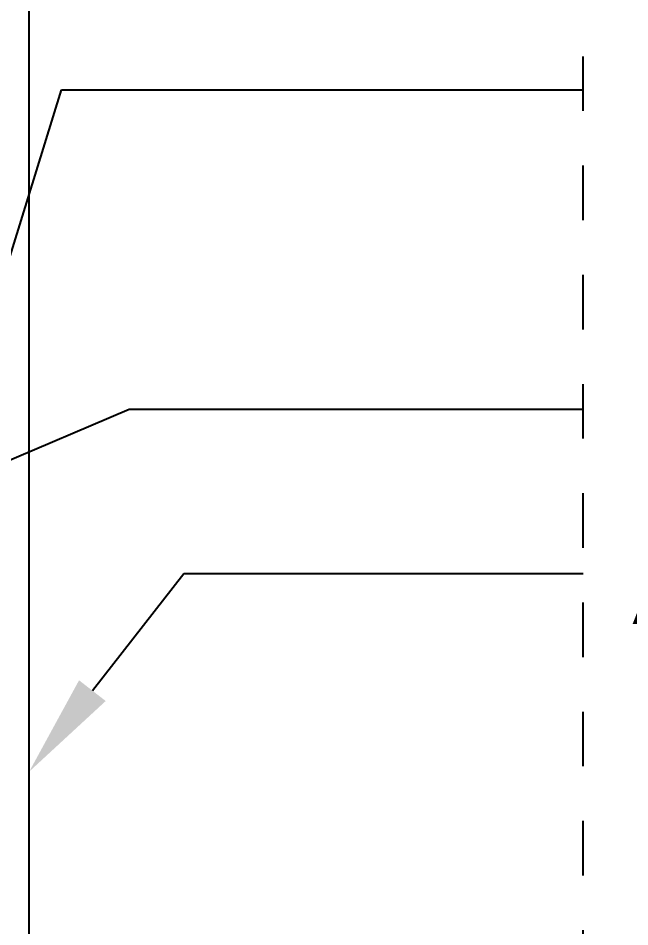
# Model space of a CAD drawing. Extents: x -2.16 to 5.57, y -0.51 to 4.5.
# Drawn here: x 1.48 to 2.599, y 1.994 to 3.658 of the extents above; entities that cross this region are included whole.
import ezdxf
from ezdxf import colors
from ezdxf.entities.mleader import LeaderData, LeaderLine
from ezdxf.math import Vec2, Vec3

# ---------------------------------------------------------------- set-up
doc = ezdxf.new("R2010")
doc.units = 0
doc.header["$LTSCALE"] = 0.5
doc.header["$MEASUREMENT"] = 0
doc.linetypes.add('PHANTOM', pattern=[0.5, 0.25, -0.05, 0.05, -0.05, 0.05, -0.05])
doc.layers.add('Construction', color=60, linetype='PHANTOM', plot=False)
doc.layers.add('CUST DWG', color=60, linetype='CONTINUOUS', lineweight=20)
doc.layers.add('FAB DWG', color=221, linetype='CONTINUOUS')
doc.layers.add('Housing', color=150, linetype='CONTINUOUS')
doc.styles.get("Standard").update_dxf_attribs({"font": 'arial.ttf'})

msp = doc.modelspace()

# ---------------------------------------------------------------- linework, layer by layer
at = {"layer": 'Construction', "ltscale": 0.5, "transparency": 16777216}
msp.add_line((2.51396, -0.51239), (2.51396, 4.12322), dxfattribs=at)
at = {"layer": 'Housing', "linetype": 'Continuous', "transparency": 16777216}
msp.add_lwpolyline([(1.5, 0.586), (1.5, 3.914, 0.4142136)], format="xyb", dxfattribs=at)

# ---------------------------------------------------------------- leaders
at = {"layer": 'CUST DWG', "transparency": 16777216}
ml = msp.add_multileader_mtext('Standard', dxfattribs=at)
ml.set_content('DRIVER', color=256)
ml.set_leader_properties()
ml.build(insert=Vec2(0, 0))
ml.multileader.update_dxf_attribs({"text_right_attachment_type": 6, "dogleg_length": 1.24963, "arrow_head_size": 0.188})
ctx = ml.context
ctx.base_point, ctx.char_height, ctx.arrow_head_size, ctx.landing_gap_size, ctx.plane_origin = Vec3(2.51396, 2.94129), 0.188, 0.188, 0.09, Vec3(-8.45763, 2.32736)
ctx.right_attachment = 6
notes = []
notes.append((ctx, [(0, (1, 1, 0), (1.68278, 2.94129), (1, 0), 0.83118, [(0, [(0.5785, 2.47342)], 0, [])])]))
ctx.mtext.insert, ctx.mtext.width, ctx.mtext.defined_height, ctx.mtext.flow_direction = Vec3(2.60396, 3.03529), 2.3076853, 0.42602, 5
ml = msp.add_multileader_mtext('Standard', dxfattribs=at)
ml.set_content('ALUMINUM HOUSING', color=256)
ml.set_leader_properties()
ml.build(insert=Vec2(0, 0))
ml.multileader.update_dxf_attribs({"text_right_attachment_type": 6, "dogleg_length": 1.24963, "arrow_head_size": 0.188})
ctx = ml.context
ctx.base_point, ctx.char_height, ctx.arrow_head_size, ctx.landing_gap_size, ctx.plane_origin = Vec3(2.51396, 2.64063), 0.188, 0.188, 0.09, Vec3(0.74237, 2.30375)
ctx.right_attachment = 6
notes.append((ctx, [(0, (1, 1, 0), (1.7828, 2.64063), (1, 0), 0.73116, [(0, [(1.5, 2.27785)], 0, [])])]))
ctx.mtext.insert, ctx.mtext.width, ctx.mtext.defined_height, ctx.mtext.flow_direction = Vec3(2.60396, 2.73623), 2.9615089, 0.42602, 5
at = {"layer": 'FAB DWG', "transparency": 16777216}
ml = msp.add_multileader_mtext('Standard', dxfattribs=at)
ml.set_content('DRIVER MOUNTING\\P(HW83800)', color=256)
ml.set_leader_properties()
ml.build(insert=Vec2(0, 0))
ml.multileader.update_dxf_attribs({"text_right_attachment_type": 6, "dogleg_length": 0.955, "arrow_head_size": 0.188})
ctx = ml.context
ctx.base_point, ctx.char_height, ctx.arrow_head_size, ctx.landing_gap_size, ctx.plane_origin = Vec3(2.51396, 4.12322), 0.188, 0.188, 0.09, Vec3(-9.90557, 2.05357)
ctx.right_attachment = 6
notes.append((ctx, [(0, (1, 1, 0), (0.71412, 4.12322), (1, 0), 1.79984, [(0, [(0, 2.9984)], 0, [])])]))
ctx.mtext.insert, ctx.mtext.width, ctx.mtext.defined_height, ctx.mtext.flow_direction = Vec3(2.60396, 4.24485), 2.9615089, 0.42602, 5
ml = msp.add_multileader_mtext('Standard', dxfattribs=at)
ml.set_content('REFLECTOR SCREWS\\P(HW00814)', color=256)
ml.set_leader_properties()
ml.build(insert=Vec2(0, 0))
ml.multileader.update_dxf_attribs({"text_right_attachment_type": 6, "dogleg_length": 0.955, "arrow_head_size": 0.188})
ctx = ml.context
ctx.base_point, ctx.char_height, ctx.arrow_head_size, ctx.landing_gap_size, ctx.plane_origin = Vec3(2.51396, 3.52617), 0.188, 0.188, 0.09, Vec3(9.90551, 3.18515)
ctx.right_attachment = 6
notes.append((ctx, [(1, (1, 1, 0), (1.55896, 3.52617), (1, 0), 0.955, [(1, [(1.19688, 3.4696), (1.134, 2.1521)], 0, [])])]))
ctx.mtext.insert, ctx.mtext.width, ctx.mtext.defined_height, ctx.mtext.flow_direction = Vec3(2.60396, 3.6478), 2.9615053, 0.42602, 5
for ctx, leaders in notes:
    for number, flags, end, landing, length, lines in leaders:
        leader = LeaderData()
        leader.index, (leader.has_last_leader_line, leader.has_dogleg_vector, leader.attachment_direction) = number, flags
        leader.last_leader_point, leader.dogleg_vector, leader.dogleg_length = Vec3(end), Vec3(landing), length
        for number, points, colour, breaks in lines:
            line = LeaderLine()
            line.index, line.vertices, line.color, line.breaks = number, Vec3.list(points), colors.encode_raw_color(colour), breaks
            leader.lines.append(line)
        ctx.leaders.append(leader)

doc.saveas('drawing.dxf')
